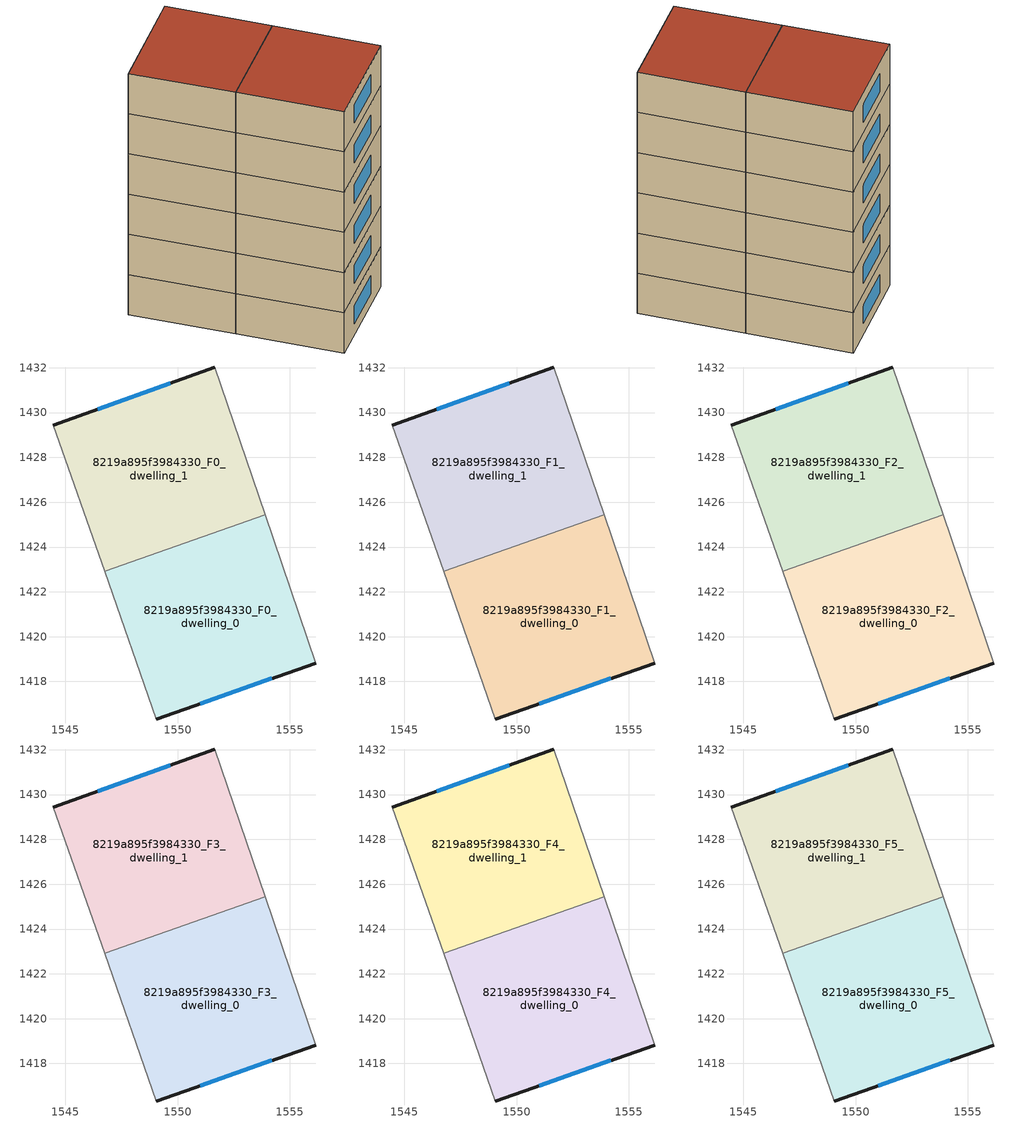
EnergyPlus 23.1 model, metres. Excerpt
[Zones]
8219a895f3984330_F0_dwelling_0
 floor ground (EU_floor_Construction): 1553.91,1425.44 1556.16,1418.82 1549.06,1416.33 1546.74,1422.92 z0
 wall outside (EU_wall_Construction): 1549.06,1416.33 1556.16,1418.82 z0:3
 wall adiabatic (EU_wall_Construction): 1556.16,1418.82 1553.91,1425.44 / 1546.74,1422.92 1549.06,1416.33 z0:3
 wall to 8219a895f3984330_F0_dwelling_1 (EU_wall_Construction): 1553.91,1425.44 1546.74,1422.92 z0:3
 window (EU_Window_Construction): 1551.01,1417.01 1554.21,1418.14 z0.83:2.17
8219a895f3984330_F0_dwelling_1
 floor ground (EU_floor_Construction): 1551.67,1432.04 1553.91,1425.44 1546.74,1422.92 1544.46,1429.43 z0
 wall outside (EU_wall_Construction): 1551.67,1432.04 1544.46,1429.43 z0:3
 wall adiabatic (EU_wall_Construction): 1553.91,1425.44 1551.67,1432.04 / 1544.46,1429.43 1546.74,1422.92 z0:3
 window (EU_Window_Construction): 1549.68,1431.32 1546.44,1430.15 z0.83:2.17
8219a895f3984330_F1_dwelling_0
 floor to 8219a895f3984330_F0_dwelling_0 (EU_floor_Construction): 1553.91,1425.44 1556.16,1418.82 1549.06,1416.33 1546.74,1422.92 z3
 wall outside (EU_wall_Construction): 1549.06,1416.33 1556.16,1418.82 z3:6
 wall adiabatic (EU_wall_Construction): 1556.16,1418.82 1553.91,1425.44 / 1546.74,1422.92 1549.06,1416.33 z3:6
 wall to 8219a895f3984330_F1_dwelling_1 (EU_wall_Construction): 1553.91,1425.44 1546.74,1422.92 z3:6
 window (EU_Window_Construction): 1551.01,1417.01 1554.21,1418.14 z3.83:5.17
8219a895f3984330_F1_dwelling_1
 floor to 8219a895f3984330_F0_dwelling_1 (EU_floor_Construction): 1551.67,1432.04 1553.91,1425.44 1546.74,1422.92 1544.46,1429.43 z3
 wall outside (EU_wall_Construction): 1551.67,1432.04 1544.46,1429.43 z3:6
 wall adiabatic (EU_wall_Construction): 1553.91,1425.44 1551.67,1432.04 / 1544.46,1429.43 1546.74,1422.92 z3:6
 window (EU_Window_Construction): 1549.68,1431.32 1546.44,1430.15 z3.83:5.17
8219a895f3984330_F2_dwelling_0
 floor to 8219a895f3984330_F1_dwelling_0 (EU_floor_Construction): 1553.91,1425.44 1556.16,1418.82 1549.06,1416.33 1546.74,1422.92 z6
 wall outside (EU_wall_Construction): 1549.06,1416.33 1556.16,1418.82 z6:9
 wall adiabatic (EU_wall_Construction): 1556.16,1418.82 1553.91,1425.44 / 1546.74,1422.92 1549.06,1416.33 z6:9
 wall to 8219a895f3984330_F2_dwelling_1 (EU_wall_Construction): 1553.91,1425.44 1546.74,1422.92 z6:9
 window (EU_Window_Construction): 1551.01,1417.01 1554.21,1418.14 z6.83:8.17
8219a895f3984330_F2_dwelling_1
 floor to 8219a895f3984330_F1_dwelling_1 (EU_floor_Construction): 1551.67,1432.04 1553.91,1425.44 1546.74,1422.92 1544.46,1429.43 z6
 wall outside (EU_wall_Construction): 1551.67,1432.04 1544.46,1429.43 z6:9
 wall adiabatic (EU_wall_Construction): 1553.91,1425.44 1551.67,1432.04 / 1544.46,1429.43 1546.74,1422.92 z6:9
 window (EU_Window_Construction): 1549.68,1431.32 1546.44,1430.15 z6.83:8.17
8219a895f3984330_F3_dwelling_0
 floor to 8219a895f3984330_F2_dwelling_0 (EU_floor_Construction): 1553.91,1425.44 1556.16,1418.82 1549.06,1416.33 1546.74,1422.92 z9
 wall outside (EU_wall_Construction): 1549.06,1416.33 1556.16,1418.82 z9:12
 wall adiabatic (EU_wall_Construction): 1556.16,1418.82 1553.91,1425.44 / 1546.74,1422.92 1549.06,1416.33 z9:12
 wall to 8219a895f3984330_F3_dwelling_1 (EU_wall_Construction): 1553.91,1425.44 1546.74,1422.92 z9:12
 window (EU_Window_Construction): 1551.01,1417.01 1554.21,1418.14 z9.83:11.17
8219a895f3984330_F3_dwelling_1
 floor to 8219a895f3984330_F2_dwelling_1 (EU_floor_Construction): 1551.67,1432.04 1553.91,1425.44 1546.74,1422.92 1544.46,1429.43 z9
 wall outside (EU_wall_Construction): 1551.67,1432.04 1544.46,1429.43 z9:12
 wall adiabatic (EU_wall_Construction): 1553.91,1425.44 1551.67,1432.04 / 1544.46,1429.43 1546.74,1422.92 z9:12
 window (EU_Window_Construction): 1549.68,1431.32 1546.44,1430.15 z9.83:11.17
8219a895f3984330_F4_dwelling_0
 floor to 8219a895f3984330_F3_dwelling_0 (EU_floor_Construction): 1553.91,1425.44 1556.16,1418.82 1549.06,1416.33 1546.74,1422.92 z12
 wall outside (EU_wall_Construction): 1549.06,1416.33 1556.16,1418.82 z12:15
 wall adiabatic (EU_wall_Construction): 1556.16,1418.82 1553.91,1425.44 / 1546.74,1422.92 1549.06,1416.33 z12:15
 wall to 8219a895f3984330_F4_dwelling_1 (EU_wall_Construction): 1553.91,1425.44 1546.74,1422.92 z12:15
 window (EU_Window_Construction): 1551.01,1417.01 1554.21,1418.14 z12.83:14.17
8219a895f3984330_F4_dwelling_1
 floor to 8219a895f3984330_F3_dwelling_1 (EU_floor_Construction): 1551.67,1432.04 1553.91,1425.44 1546.74,1422.92 1544.46,1429.43 z12
 wall outside (EU_wall_Construction): 1551.67,1432.04 1544.46,1429.43 z12:15
 wall adiabatic (EU_wall_Construction): 1553.91,1425.44 1551.67,1432.04 / 1544.46,1429.43 1546.74,1422.92 z12:15
 window (EU_Window_Construction): 1549.68,1431.32 1546.44,1430.15 z12.83:14.17
8219a895f3984330_F5_dwelling_0
 floor to 8219a895f3984330_F4_dwelling_0 (EU_floor_Construction): 1553.91,1425.44 1556.16,1418.82 1549.06,1416.33 1546.74,1422.92 z15
 wall outside (EU_wall_Construction): 1549.06,1416.33 1556.16,1418.82 z15:18
 wall adiabatic (EU_wall_Construction): 1556.16,1418.82 1553.91,1425.44 / 1546.74,1422.92 1549.06,1416.33 z15:18
 wall to 8219a895f3984330_F5_dwelling_1 (EU_wall_Construction): 1553.91,1425.44 1546.74,1422.92 z15:18
 window (EU_Window_Construction): 1551.01,1417.01 1554.21,1418.14 z15.83:17.17
 roof outside (EU_roof_Construction): 1556.16,1418.82 1553.91,1425.44 1546.74,1422.92 1549.06,1416.33 z18
8219a895f3984330_F5_dwelling_1
 floor to 8219a895f3984330_F4_dwelling_1 (EU_floor_Construction): 1551.67,1432.04 1553.91,1425.44 1546.74,1422.92 1544.46,1429.43 z15
 wall outside (EU_wall_Construction): 1551.67,1432.04 1544.46,1429.43 z15:18
 wall adiabatic (EU_wall_Construction): 1553.91,1425.44 1551.67,1432.04 / 1544.46,1429.43 1546.74,1422.92 z15:18
 window (EU_Window_Construction): 1549.68,1431.32 1546.44,1430.15 z15.83:17.17
 roof outside (EU_roof_Construction): 1553.91,1425.44 1551.67,1432.04 1544.46,1429.43 1546.74,1422.92 z18
[Building]
EU S2 Campaign: North Axis=0; Terrain=City; Solar Distribution=FullExterior
[Site:Location]
Lyon-Bron: Latitude=45.75; Longitude=5; Time Zone=1; Elevation=198
[SizingPeriod:WeatherFileDays]
AnnualSizingPeriod: Begin Month=1; Begin Day of Month=1; End Month=12; End Day of Month=31; Day of Week for Start Day=Monday; Use Weather File Daylight Saving Period=No; Use Weather File Rain and Snow Indicators=No
[MATERIAL]
EU_InternalMass_Material: Roughness=MediumRough; Thickness=0.1; Conductivity=1; Density=1800; Specific Heat=900; Thermal Absorptance=0.9; Solar Absorptance=0.7; Visible Absorptance=0.7
[MATERIAL:NOMASS] Roughness=MediumRough; Thermal Absorptance=0.9; Solar Absorptance=0.7; Visible Absorptance=0.7
Name | Thermal Resistance
EU_wall_NoMass | 0.87146
EU_roof_NoMass | 0.842276
EU_floor_NoMass | 0.496999
[WINDOWMATERIAL:SIMPLEGLAZINGSYSTEM]
EU_Window_SimpleGlazing: UFactor=2.2525; Solar Heat Gain Coefficient=0.76; Visible Transmittance=0.76
[CONSTRUCTION]
EU_wall_Construction: EU_wall_NoMass
EU_roof_Construction: EU_roof_NoMass
EU_floor_Construction: EU_floor_NoMass
EU_Window_Construction: EU_Window_SimpleGlazing
EU_InternalMass_Construction: EU_InternalMass_Material
[ZONE] Type=1; Multiplier=1; Ceiling Height=autocalculate; Floor Area=autocalculate; Part of Total Floor Area=Yes
Name | Volume
8219a895f3984330_F0_dwelling_0 | 158.656
8219a895f3984330_F1_dwelling_0; 8219a895f3984330_F2_dwelling_0; 8219a895f3984330_F3_dwelling_0; 8219a895f3984330_F4_dwelling_0; 8219a895f3984330_F5_dwelling_0 | 158.655
8219a895f3984330_F0_dwelling_1; 8219a895f3984330_F1_dwelling_1; 8219a895f3984330_F2_dwelling_1; 8219a895f3984330_F3_dwelling_1; 8219a895f3984330_F4_dwelling_1; 8219a895f3984330_F5_dwelling_1 | 158.657
[INTERNALMASS] Construction=EU_InternalMass_Construction
Name | Zone or ZoneList | Surface Area
8219a895f3984330_F0_dwelling_0_EU_InternalMass | 8219a895f3984330_F0_dwelling_0 | 52.8852
8219a895f3984330_F0_dwelling_1_EU_InternalMass | 8219a895f3984330_F0_dwelling_1 | 52.8856
8219a895f3984330_F1_dwelling_0_EU_InternalMass | 8219a895f3984330_F1_dwelling_0 | 52.8852
8219a895f3984330_F1_dwelling_1_EU_InternalMass | 8219a895f3984330_F1_dwelling_1 | 52.8856
8219a895f3984330_F2_dwelling_0_EU_InternalMass | 8219a895f3984330_F2_dwelling_0 | 52.8852
8219a895f3984330_F2_dwelling_1_EU_InternalMass | 8219a895f3984330_F2_dwelling_1 | 52.8856
8219a895f3984330_F3_dwelling_0_EU_InternalMass | 8219a895f3984330_F3_dwelling_0 | 52.8852
8219a895f3984330_F3_dwelling_1_EU_InternalMass | 8219a895f3984330_F3_dwelling_1 | 52.8856
8219a895f3984330_F4_dwelling_0_EU_InternalMass | 8219a895f3984330_F4_dwelling_0 | 52.8852
8219a895f3984330_F4_dwelling_1_EU_InternalMass | 8219a895f3984330_F4_dwelling_1 | 52.8856
8219a895f3984330_F5_dwelling_0_EU_InternalMass | 8219a895f3984330_F5_dwelling_0 | 52.8852
8219a895f3984330_F5_dwelling_1_EU_InternalMass | 8219a895f3984330_F5_dwelling_1 | 52.8856
[OTHEREQUIPMENT] Fuel Type=Electricity; Design Level Calculation Method=Watts/Area; Power per Zone Floor Area=1; Fraction Latent=0; Fraction Radiant=0; Fraction Lost=0; Carbon Dioxide Generation Rate=0; EndUse Subcategory=EU_Step8_InternalGains
Name | Zone or ZoneList or Space or SpaceList | Schedule
EU_Step8_InternalGain_8219a895f3984330_F0_dwelling_0_f000 | 8219a895f3984330_F0_dwelling_0 | EU_Step8_GainSchedule_8219a895f3984330_F0_dwelling_0_f000
EU_Step8_InternalGain_8219a895f3984330_F0_dwelling_1_f000 | 8219a895f3984330_F0_dwelling_1 | EU_Step8_GainSchedule_8219a895f3984330_F0_dwelling_1_f000
EU_Step8_InternalGain_8219a895f3984330_F1_dwelling_0_f000 | 8219a895f3984330_F1_dwelling_0 | EU_Step8_GainSchedule_8219a895f3984330_F1_dwelling_0_f000
EU_Step8_InternalGain_8219a895f3984330_F1_dwelling_1_f000 | 8219a895f3984330_F1_dwelling_1 | EU_Step8_GainSchedule_8219a895f3984330_F1_dwelling_1_f000
EU_Step8_InternalGain_8219a895f3984330_F2_dwelling_0_f000 | 8219a895f3984330_F2_dwelling_0 | EU_Step8_GainSchedule_8219a895f3984330_F2_dwelling_0_f000
EU_Step8_InternalGain_8219a895f3984330_F2_dwelling_1_f000 | 8219a895f3984330_F2_dwelling_1 | EU_Step8_GainSchedule_8219a895f3984330_F2_dwelling_1_f000
EU_Step8_InternalGain_8219a895f3984330_F3_dwelling_0_f000 | 8219a895f3984330_F3_dwelling_0 | EU_Step8_GainSchedule_8219a895f3984330_F3_dwelling_0_f000
EU_Step8_InternalGain_8219a895f3984330_F3_dwelling_1_f000 | 8219a895f3984330_F3_dwelling_1 | EU_Step8_GainSchedule_8219a895f3984330_F3_dwelling_1_f000
EU_Step8_InternalGain_8219a895f3984330_F4_dwelling_0_f000 | 8219a895f3984330_F4_dwelling_0 | EU_Step8_GainSchedule_8219a895f3984330_F4_dwelling_0_f000
EU_Step8_InternalGain_8219a895f3984330_F4_dwelling_1_f000 | 8219a895f3984330_F4_dwelling_1 | EU_Step8_GainSchedule_8219a895f3984330_F4_dwelling_1_f000
EU_Step8_InternalGain_8219a895f3984330_F5_dwelling_0_f000 | 8219a895f3984330_F5_dwelling_0 | EU_Step8_GainSchedule_8219a895f3984330_F5_dwelling_0_f000
EU_Step8_InternalGain_8219a895f3984330_F5_dwelling_1_f000 | 8219a895f3984330_F5_dwelling_1 | EU_Step8_GainSchedule_8219a895f3984330_F5_dwelling_1_f000
[ZONEVENTILATION:DESIGNFLOWRATE] Schedule=EU_AlwaysOn; Design Flow Rate Calculation Method=AirChanges/Hour; Air Changes per Hour=0.425; Ventilation Type=Natural; Fan Pressure Rise=0; Fan Total Efficiency=1; Constant Term Coefficient=1; Temperature Term Coefficient=0; Velocity Term Coefficient=0; Velocity Squared Term Coefficient=0; Minimum Indoor Temperature=-100; Maximum Indoor Temperature=100; Delta Temperature=-100; Minimum Outdoor Temperature=-100; Maximum Outdoor Temperature=100; Maximum Wind Speed=40
Name | Zone or ZoneList or Space or SpaceList
EU_ConstantAir_8219a895f3984330_F0_dwelling_0 | 8219a895f3984330_F0_dwelling_0
EU_ConstantAir_8219a895f3984330_F0_dwelling_1 | 8219a895f3984330_F0_dwelling_1
EU_ConstantAir_8219a895f3984330_F1_dwelling_0 | 8219a895f3984330_F1_dwelling_0
EU_ConstantAir_8219a895f3984330_F1_dwelling_1 | 8219a895f3984330_F1_dwelling_1
EU_ConstantAir_8219a895f3984330_F2_dwelling_0 | 8219a895f3984330_F2_dwelling_0
EU_ConstantAir_8219a895f3984330_F2_dwelling_1 | 8219a895f3984330_F2_dwelling_1
EU_ConstantAir_8219a895f3984330_F3_dwelling_0 | 8219a895f3984330_F3_dwelling_0
EU_ConstantAir_8219a895f3984330_F3_dwelling_1 | 8219a895f3984330_F3_dwelling_1
EU_ConstantAir_8219a895f3984330_F4_dwelling_0 | 8219a895f3984330_F4_dwelling_0
EU_ConstantAir_8219a895f3984330_F4_dwelling_1 | 8219a895f3984330_F4_dwelling_1
EU_ConstantAir_8219a895f3984330_F5_dwelling_0 | 8219a895f3984330_F5_dwelling_0
EU_ConstantAir_8219a895f3984330_F5_dwelling_1 | 8219a895f3984330_F5_dwelling_1
[HVACTEMPLATE:THERMOSTAT] Constant Heating Setpoint=20; Constant Cooling Setpoint=50
EU_HeatOnly_8219a895f3984330_F0_dwelling_0; EU_HeatOnly_8219a895f3984330_F0_dwelling_1; EU_HeatOnly_8219a895f3984330_F1_dwelling_0; EU_HeatOnly_8219a895f3984330_F1_dwelling_1; EU_HeatOnly_8219a895f3984330_F2_dwelling_0; EU_HeatOnly_8219a895f3984330_F2_dwelling_1; EU_HeatOnly_8219a895f3984330_F3_dwelling_0; EU_HeatOnly_8219a895f3984330_F3_dwelling_1; EU_HeatOnly_8219a895f3984330_F4_dwelling_0; EU_HeatOnly_8219a895f3984330_F4_dwelling_1; EU_HeatOnly_8219a895f3984330_F5_dwelling_0; EU_HeatOnly_8219a895f3984330_F5_dwelling_1
[HVACTEMPLATE:ZONE:IDEALLOADSAIRSYSTEM] System Availability Schedule=EU_AlwaysOn; Maximum Heating Supply Air Temperature=50; Minimum Cooling Supply Air Temperature=13; Maximum Heating Supply Air Humidity Ratio=0.0156; Minimum Cooling Supply Air Humidity Ratio=0.0077; Heating Limit=NoLimit; Cooling Limit=NoLimit; Heating Availability Schedule=EU_AlwaysOn; Cooling Availability Schedule=EU_CoolingOff; Dehumidification Control Type=ConstantSensibleHeatRatio; Cooling Sensible Heat Ratio=0.7; Dehumidification Setpoint=60; Humidification Control Type=None; Humidification Setpoint=30; Outdoor Air Method=None; Outdoor Air Flow Rate per Person=0.00944; Outdoor Air Flow Rate per Zone Floor Area=0; Outdoor Air Flow Rate per Zone=0; Demand Controlled Ventilation Type=None; Outdoor Air Economizer Type=NoEconomizer; Heat Recovery Type=None; Sensible Heat Recovery Effectiveness=0.7; Latent Heat Recovery Effectiveness=0.65
Name | Template Thermostat
8219a895f3984330_F0_dwelling_0 | EU_HeatOnly_8219a895f3984330_F0_dwelling_0
8219a895f3984330_F0_dwelling_1 | EU_HeatOnly_8219a895f3984330_F0_dwelling_1
8219a895f3984330_F1_dwelling_0 | EU_HeatOnly_8219a895f3984330_F1_dwelling_0
8219a895f3984330_F1_dwelling_1 | EU_HeatOnly_8219a895f3984330_F1_dwelling_1
8219a895f3984330_F2_dwelling_0 | EU_HeatOnly_8219a895f3984330_F2_dwelling_0
8219a895f3984330_F2_dwelling_1 | EU_HeatOnly_8219a895f3984330_F2_dwelling_1
8219a895f3984330_F3_dwelling_0 | EU_HeatOnly_8219a895f3984330_F3_dwelling_0
8219a895f3984330_F3_dwelling_1 | EU_HeatOnly_8219a895f3984330_F3_dwelling_1
8219a895f3984330_F4_dwelling_0 | EU_HeatOnly_8219a895f3984330_F4_dwelling_0
8219a895f3984330_F4_dwelling_1 | EU_HeatOnly_8219a895f3984330_F4_dwelling_1
8219a895f3984330_F5_dwelling_0 | EU_HeatOnly_8219a895f3984330_F5_dwelling_0
8219a895f3984330_F5_dwelling_1 | EU_HeatOnly_8219a895f3984330_F5_dwelling_1
[SIZING:ZONE] Zone Cooling Design Supply Air Temperature Input Method=SupplyAirTemperature; Zone Cooling Design Supply Air Temperature=13; Zone Heating Design Supply Air Temperature Input Method=SupplyAirTemperature; Zone Heating Design Supply Air Temperature=50; Zone Cooling Design Supply Air Humidity Ratio=0.008; Zone Heating Design Supply Air Humidity Ratio=0.008; Cooling Design Air Flow Method=DesignDay; Cooling Design Air Flow Rate=0; Cooling Minimum Air Flow per Zone Floor Area=0.000762; Cooling Minimum Air Flow=0; Cooling Minimum Air Flow Fraction=0.2; Heating Design Air Flow Method=DesignDay; Heating Design Air Flow Rate=0; Heating Maximum Air Flow per Zone Floor Area=0.002032; Heating Maximum Air Flow=0.141576; Heating Maximum Air Flow Fraction=0.3; Account for Dedicated Outdoor Air System=No; Dedicated Outdoor Air System Control Strategy=NeutralSupplyAir; Dedicated Outdoor Air Low Setpoint Temperature for Design=autosize; Dedicated Outdoor Air High Setpoint Temperature for Design=autosize; Zone Load Sizing Method=Sensible Load Only No Latent Load; Zone Latent Cooling Design Supply Air Humidity Ratio Input Method=HumidityRatioDifference; Zone Cooling Design Supply Air Humidity Ratio Difference=0.005; Zone Latent Heating Design Supply Air Humidity Ratio Input Method=HumidityRatioDifference; Zone Humidification Design Supply Air Humidity Ratio Difference=0.005
8219a895f3984330_F0_dwelling_0; 8219a895f3984330_F0_dwelling_1; 8219a895f3984330_F1_dwelling_0; 8219a895f3984330_F1_dwelling_1; 8219a895f3984330_F2_dwelling_0; 8219a895f3984330_F2_dwelling_1; 8219a895f3984330_F3_dwelling_0; 8219a895f3984330_F3_dwelling_1; 8219a895f3984330_F4_dwelling_0; 8219a895f3984330_F4_dwelling_1; 8219a895f3984330_F5_dwelling_0; 8219a895f3984330_F5_dwelling_1
[SCHEDULE:CONSTANT]
Name | Hourly Value
EU_AlwaysOn | 1
EU_CoolingOff | 0
[SCHEDULE:FILE] Column Number=1; Rows to Skip at Top=0; Number of Hours of Data=8760; Column Separator=Comma; Interpolate to Timestep=No; Minutes per Item=60; Adjust Schedule for Daylight Savings=Yes
Name | File
EU_Step8_GainSchedule_8219a895f3984330_F0_dwelling_0_f000 | ../../schedules/8219a895f3984330/8219a895f3984330_F0_dwelling_0_f000_gain.csv
EU_Step8_GainSchedule_8219a895f3984330_F0_dwelling_1_f000 | ../../schedules/8219a895f3984330/8219a895f3984330_F0_dwelling_1_f000_gain.csv
EU_Step8_GainSchedule_8219a895f3984330_F1_dwelling_0_f000 | ../../schedules/8219a895f3984330/8219a895f3984330_F1_dwelling_0_f000_gain.csv
EU_Step8_GainSchedule_8219a895f3984330_F1_dwelling_1_f000 | ../../schedules/8219a895f3984330/8219a895f3984330_F1_dwelling_1_f000_gain.csv
EU_Step8_GainSchedule_8219a895f3984330_F2_dwelling_0_f000 | ../../schedules/8219a895f3984330/8219a895f3984330_F2_dwelling_0_f000_gain.csv
EU_Step8_GainSchedule_8219a895f3984330_F2_dwelling_1_f000 | ../../schedules/8219a895f3984330/8219a895f3984330_F2_dwelling_1_f000_gain.csv
EU_Step8_GainSchedule_8219a895f3984330_F3_dwelling_0_f000 | ../../schedules/8219a895f3984330/8219a895f3984330_F3_dwelling_0_f000_gain.csv
EU_Step8_GainSchedule_8219a895f3984330_F3_dwelling_1_f000 | ../../schedules/8219a895f3984330/8219a895f3984330_F3_dwelling_1_f000_gain.csv
EU_Step8_GainSchedule_8219a895f3984330_F4_dwelling_0_f000 | ../../schedules/8219a895f3984330/8219a895f3984330_F4_dwelling_0_f000_gain.csv
EU_Step8_GainSchedule_8219a895f3984330_F4_dwelling_1_f000 | ../../schedules/8219a895f3984330/8219a895f3984330_F4_dwelling_1_f000_gain.csv
EU_Step8_GainSchedule_8219a895f3984330_F5_dwelling_0_f000 | ../../schedules/8219a895f3984330/8219a895f3984330_F5_dwelling_0_f000_gain.csv
EU_Step8_GainSchedule_8219a895f3984330_F5_dwelling_1_f000 | ../../schedules/8219a895f3984330/8219a895f3984330_F5_dwelling_1_f000_gain.csv
